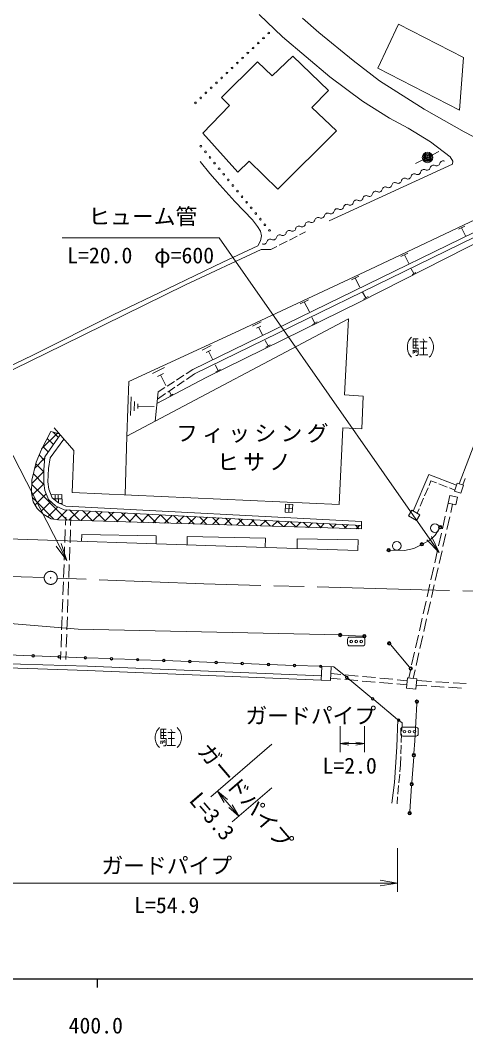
# Model space of a CAD drawing. Units: millimetres at full size, sheet at 1:1000; details may follow other scales. Extents: x 40000 to 680000, y 20000 to 380000.
# Drawn here: x 459172 to 510330, y 198715 to 314967 of the extents above; entities that cross this region are included whole.
import ezdxf
from ezdxf.enums import TextEntityAlignment as Align

# ---------------------------------------------------------------- set-up
doc = ezdxf.new("R2010")
doc.units = ezdxf.units.MM
doc.header["$LTSCALE"] = 1000
doc.linetypes.add('CHAIN', pattern=[18.5, 12, -1.5, 3.5, -1.5])
for name, color, linetype, lineweight in [('M-BGD', 7, 'Continuous', 13), ('M-BMK', 2, 'CHAIN', 13), ('M-STR-HTXT', 7, 'Continuous', 13), ('M-STR-STRC', 7, 'Continuous', 13), ('M-TTL-BAND', 7, 'Continuous', 25), ('M-WORK', 1, 'Continuous', 13)]:
    doc.layers.add(name, color=color, linetype=linetype, lineweight=lineweight)
doc.styles.add('ＭＳ ゴシック', font='')
doc.styles.get('ＭＳ ゴシック').set_extended_font_data('MS Gothic')

# ---------------------------------------------------------------- blocks, each defined once
blk = doc.blocks.new('open_arrow')
at = {"color": 0, "linetype": 'Continuous', "lineweight": -2}
blk.add_lwpolyline([(7.5, 1.25), (0, 0), (7.5, -1.25)], dxfattribs=at)

msp = doc.modelspace()

# ---------------------------------------------------------------- linework, layer by layer
at = {"layer": 'M-BGD'}
for p, q in [((498510, 244209), (497010, 244209)), ((496760, 243959), (496760, 243459)), ((497010, 243209), (498510, 243209)), ((498760, 243459), (498760, 243959)), ((504619, 233863), (503119, 233863)), ((502869, 233613), (502869, 233113)), ((503119, 232863), (504619, 232863)), ((504869, 233113), (504869, 233613))]:
    msp.add_line(p, q, dxfattribs=at)
for centre in [(497185, 243709), (497760, 243709), (498335, 243709), (503294, 233363), (503869, 233363), (504444, 233363)]:
    msp.add_circle(centre, 150, dxfattribs=at)
for centre, start, end in [((497010, 243959), 90, 180), ((498510, 243959), 0, 90), ((497010, 243459), 180, 270), ((498510, 243459), 270, 0), ((503119, 233613), 90, 180), ((504619, 233613), 0, 90), ((503119, 233113), 180, 270), ((504619, 233113), 270, 0)]:
    msp.add_arc(centre, 250, start, end, dxfattribs=at)
at = {"layer": 'M-BMK'}
for p, q in [((461922, 251033), (432035, 252056)), ((480242, 250306), (463421, 250978)), ((505277, 249652), (480242, 250306)), ((540468, 248656), (505277, 249652))]:
    msp.add_line(p, q, dxfattribs=at)
for radius in [750, 30]:
    msp.add_circle((462672, 251007), radius, dxfattribs=at)
at = {"layer": 'M-STR-HTXT'}
for p, q in [((495910, 234000), (495910, 231000)), ((498690, 234000), (498690, 231000)), ((488065, 231924), (481049, 225903)), ((495910, 232000), (498690, 232000)), ((488067, 226922), (483522, 223021)), ((481808, 226554), (484281, 223673)), ((502508, 220000), (502508, 215000)), ((447852, 216000), (502508, 216000))]:
    msp.add_line(p, q, dxfattribs=at)
for points in [[(507278, 253933), (482000, 290000), (464000, 290000)], [(464506, 252998), (446000, 289000), (426000, 289000)]]:
    msp.add_lwpolyline(points, dxfattribs=at)
at = {"layer": 'M-STR-STRC'}
for p, q in [((506218, 255343), (506804, 255902)), ((506804, 255902), (507283, 256647)), ((504368, 254382), (505116, 254770)), ((505471, 254955), (506218, 255343)), ((501682, 254188), (503302, 254148)), ((503302, 254148), (504368, 254382)), ((496110, 244446), (498483, 244334)), ((501672, 243344), (503884, 240758)), ((457792, 242164), (460495, 242066)), ((460795, 242055), (463497, 241956)), ((463797, 241946), (466499, 241847)), ((466799, 241836), (469501, 241738)), ((469801, 241727), (472503, 241629)), ((472803, 241618), (475506, 241519)), ((475805, 241509), (478508, 241410)), ((478808, 241399), (481510, 241301)), ((481810, 241290), (484512, 241192)), ((484812, 241181), (487514, 241082)), ((487814, 241072), (490516, 240973)), ((490816, 240962), (493519, 240864)), ((493818, 240853), (495170, 240804)), ((495170, 240804), (496545, 239675)), ((496776, 239484), (499526, 237225)), ((499758, 237035), (502508, 234776)), ((504488, 232325), (504713, 236614)), ((504383, 230861), (504488, 232325)), ((504143, 227535), (504354, 230462)), ((503904, 224209), (504114, 227136))]:
    msp.add_line(p, q, dxfattribs=at)
for centre, radius in [((507391, 256815), 200), ((507391, 256815), 160), ((507391, 256815), 120), ((507391, 256815), 100), ((505293, 254862), 200), ((505293, 254862), 160), ((505293, 254862), 120), ((505293, 254862), 100), ((501482, 254193), 200), ((501482, 254193), 160), ((501482, 254193), 120), ((501482, 254193), 100), ((495910, 244456), 200), ((495910, 244456), 160), ((495910, 244456), 120), ((495910, 244456), 100), ((498683, 244325), 200), ((498683, 244325), 160), ((498683, 244325), 120), ((498683, 244325), 100), ((501542, 243496), 200), ((501542, 243496), 160), ((501542, 243496), 120), ((501542, 243496), 100), ((460645, 242060), 150), ((460645, 242060), 120), ((460645, 242060), 100), ((463647, 241951), 150), ((463647, 241951), 120), ((463647, 241951), 100), ((466649, 241842), 150), ((466649, 241842), 120), ((466649, 241842), 100), ((469651, 241732), 150), ((469651, 241732), 120), ((469651, 241732), 100), ((472653, 241623), 150), ((472653, 241623), 120), ((472653, 241623), 100), ((475655, 241514), 150), ((475655, 241514), 120), ((475655, 241514), 100), ((478658, 241405), 150), ((478658, 241405), 120), ((478658, 241405), 100), ((481660, 241296), 150), ((481660, 241296), 120), ((481660, 241296), 100), ((484662, 241186), 150), ((484662, 241186), 120), ((484662, 241186), 100), ((487664, 241077), 150), ((487664, 241077), 120), ((487664, 241077), 100), ((490666, 240968), 150), ((490666, 240968), 120), ((490666, 240968), 100), ((493668, 240859), 150), ((493668, 240859), 120), ((493668, 240859), 100), ((504014, 240606), 200), ((504014, 240606), 160), ((504014, 240606), 120), ((504014, 240606), 100), ((496660, 239579), 150), ((496660, 239579), 120), ((496660, 239579), 100), ((499642, 237130), 150), ((499642, 237130), 120), ((499642, 237130), 100), ((504723, 236814), 200), ((504723, 236814), 160), ((504723, 236814), 120), ((504723, 236814), 100), ((502624, 234681), 150), ((502624, 234681), 120), ((502624, 234681), 100), ((504368, 230662), 200), ((504368, 230662), 160), ((504368, 230662), 120), ((504368, 230662), 100), ((504129, 227336), 200), ((504129, 227336), 160), ((504129, 227336), 120), ((504129, 227336), 100), ((503889, 224010), 200), ((503889, 224010), 160), ((503889, 224010), 120), ((503889, 224010), 100)]:
    msp.add_circle(centre, radius, dxfattribs=at)
at = {"layer": 'M-TTL-BAND'}
for p, q in [((40000, 205000), (579000, 205000)), ((468000, 205000), (468000, 204000))]:
    msp.add_line(p, q, dxfattribs=at)
at = {"layer": 'M-WORK'}
for p, q in [((486621, 315614), (489293, 313070)), ((493465, 313550), (491599, 315203)), ((500247, 309461), (502598, 314506)), ((502598, 314506), (510079, 310715)), ((489293, 313070), (494722, 308474)), ((497413, 310358), (493465, 313550)), ((490476, 310848), (488117, 308581)), ((494574, 306892), (490476, 310848)), ((510079, 310715), (509595, 304645)), ((486404, 310210), (482272, 306117)), ((488117, 308581), (486404, 310210)), ((500420, 308035), (497413, 310358)), ((509595, 304645), (500247, 309461)), ((494722, 308474), (498484, 305674)), ((505564, 304758), (500420, 308035)), ((482272, 306117), (483192, 305189)), ((492658, 304965), (494574, 306892)), ((483192, 305189), (480122, 302018)), ((495482, 302266), (492658, 304965)), ((498484, 305674), (501584, 303750)), ((510167, 302151), (505564, 304758)), ((501584, 303750), (503700, 302596)), ((488736, 295585), (495482, 302266)), ((503700, 302596), (506265, 301014)), ((480122, 302018), (484142, 297531)), ((512148, 301154), (510167, 302151)), ((506265, 301014), (508552, 299304)), ((480947, 297399), (479843, 298785)), ((484142, 297531), (485458, 298794)), ((485458, 298794), (488736, 295585)), ((505941, 299229), (504542, 298554)), ((505941, 299229), (507229, 299916)), ((508552, 299304), (508830, 298791)), ((508830, 298791), (508809, 298470)), ((508809, 298470), (494658, 291972)), ((482101, 296074), (480947, 297399)), ((521038, 295406), (478985, 274893)), ((483806, 294196), (482101, 296074)), ((479185, 274395), (521081, 294857)), ((485831, 292074), (483806, 294196)), ((498196, 282687), (521056, 294280)), ((499329, 286377), (515265, 293944)), ((486432, 291313), (485831, 292074)), ((486763, 290761), (486432, 291313)), ((486886, 290246), (486763, 290761)), ((491916, 290686), (491234, 290341)), ((509487, 290988), (510223, 291359)), ((509855, 291173), (510319, 290253)), ((486451, 289109), (486763, 289657)), ((486763, 289657), (486886, 290246)), ((489806, 289619), (488914, 289168)), ((490967, 290206), (490074, 289755)), ((486819, 288688), (478147, 284630)), ((482443, 287223), (486451, 289109)), ((487964, 288688), (486819, 288688)), ((488646, 289033), (487964, 288688)), ((476077, 284158), (482443, 287223)), ((502885, 287866), (503682, 288267)), ((503284, 288067), (503785, 287071)), ((483842, 279163), (499329, 286377)), ((504370, 285921), (504078, 286452)), ((504583, 286038), (504158, 285804)), ((497225, 285184), (498065, 285607)), ((497645, 285396), (498174, 284346)), ((478147, 284630), (464069, 277692)), ((469847, 281161), (476077, 284158)), ((498848, 283122), (498487, 283777)), ((480528, 273990), (498196, 282687)), ((491331, 282433), (492258, 282900)), ((491794, 282667), (492378, 281508)), ((499110, 283266), (498586, 282978)), ((460618, 276546), (469847, 281161)), ((496875, 280723), (471417, 267274)), ((485845, 279886), (486851, 280393)), ((493001, 280231), (492640, 280886)), ((493263, 280375), (492739, 280087)), ((496405, 272002), (496875, 280723)), ((471626, 273520), (483842, 279163)), ((486286, 279635), (486790, 279888)), ((486538, 279762), (486982, 278881)), ((487625, 277611), (487283, 278232)), ((503683, 277953), (503623, 277653)), ((503803, 278253), (503683, 277953)), ((503983, 278493), (503803, 278253)), ((504103, 278613), (503983, 278493)), ((504283, 278433), (504283, 277353)), ((504883, 278433), (504283, 278433)), ((504283, 278073), (504883, 278073)), ((504583, 278433), (504583, 277353)), ((505063, 278073), (505903, 278073)), ((505423, 278433), (505603, 278073)), ((505483, 278073), (505483, 276573)), ((506143, 278613), (506263, 278493)), ((506263, 278493), (506443, 278253)), ((506443, 278253), (506563, 277953)), ((506563, 277953), (506623, 277653)), ((464069, 277692), (452797, 272213)), ((480055, 277132), (481111, 277664)), ((480518, 276869), (481047, 277135)), ((480783, 277002), (481248, 276078)), ((487874, 277747), (487376, 277474)), ((503623, 277653), (503623, 277293)), ((503623, 277293), (503683, 276993)), ((503683, 276993), (503803, 276693)), ((503803, 276693), (503983, 276453)), ((504283, 277713), (504883, 277713)), ((504283, 277353), (504883, 277353)), ((504283, 277113), (504283, 276753)), ((504403, 277113), (504463, 276813)), ((504523, 277113), (504643, 276873)), ((504643, 277173), (504763, 276933)), ((504883, 277353), (504883, 276633)), ((505123, 277353), (505843, 277353)), ((506443, 276693), (506263, 276453)), ((506563, 276993), (506443, 276693)), ((506623, 277293), (506563, 276993)), ((506623, 277653), (506623, 277293)), ((515318, 276876), (509559, 261804)), ((453882, 273313), (460618, 276546)), ((503983, 276453), (504103, 276333)), ((504763, 276513), (504583, 276513)), ((504883, 276633), (504763, 276513)), ((505963, 276573), (505003, 276573)), ((506263, 276453), (506143, 276333)), ((474353, 274450), (475718, 275137)), ((474952, 274110), (475634, 274454)), ((478218, 274401), (478985, 274893)), ((478255, 273764), (479185, 274395)), ((481914, 274776), (481543, 275450)), ((482184, 274924), (481645, 274627)), ((471417, 267274), (471626, 273520)), ((474873, 271007), (480528, 273990)), ((475293, 274282), (475895, 273088)), ((476030, 272997), (476871, 273537)), ((477124, 273699), (477965, 274239)), ((477179, 273035), (478007, 273596)), ((474668, 268992), (475010, 272342)), ((474924, 271507), (475854, 272138)), ((475010, 272342), (475777, 272835)), ((476103, 272306), (476931, 272867)), ((476520, 271981), (476305, 272371)), ((476676, 272067), (476364, 271895)), ((471847, 269649), (471897, 271791)), ((472262, 270175), (472287, 271246)), ((472669, 270433), (472682, 270969)), ((498536, 271853), (496405, 272002)), ((498393, 268090), (498536, 271853)), ((472676, 270701), (474550, 270657)), ((462685, 267785), (461595, 265733)), ((461625, 265789), (463434, 267598)), ((463769, 267406), (461984, 264871)), ((463647, 267545), (462685, 267785)), ((463564, 267116), (462964, 267716)), ((463055, 268222), (465320, 265635)), ((495781, 259404), (496208, 268232)), ((496208, 268232), (498393, 268090)), ((462980, 266286), (462267, 266998)), ((462611, 264786), (464181, 266935)), ((471417, 267274), (471226, 260526)), ((461595, 265733), (460997, 264280)), ((461954, 264483), (461335, 265102)), ((462395, 265456), (461777, 266075)), ((465320, 265635), (465149, 260804)), ((460997, 264280), (460505, 262206)), ((460831, 263581), (461972, 264722)), ((461870, 263153), (460948, 264075)), ((461984, 264871), (461870, 263389)), ((462421, 263555), (462611, 264786)), ((460494, 261830), (461870, 263205)), ((461892, 261716), (460677, 262932)), ((461870, 263389), (461870, 261850)), ((462354, 262035), (462421, 263555)), ((504305, 258668), (506094, 262868)), ((506094, 262868), (509271, 261640)), ((460505, 262206), (460462, 260753)), ((464571, 257624), (460490, 261704)), ((460521, 260442), (461878, 261800)), ((461870, 261850), (462012, 261009)), ((462440, 261171), (462354, 262035)), ((506112, 261609), (506336, 262137)), ((506336, 262137), (506965, 261894)), ((507245, 261786), (508177, 261426)), ((509049, 260961), (509347, 261873)), ((509347, 261873), (510077, 261635)), ((510077, 261635), (509779, 260723)), ((509987, 261664), (510279, 262420)), ((460462, 260753), (460655, 259727)), ((460867, 259374), (462153, 260660)), ((462012, 261009), (462425, 259983)), ((462820, 260202), (462440, 261171)), ((462684, 260547), (463950, 260578)), ((463163, 260558), (463179, 259919)), ((463531, 260567), (463554, 259624)), ((463950, 260578), (463975, 259545)), ((465149, 260804), (495781, 259404)), ((505605, 260412), (505995, 261333)), ((508319, 259564), (508499, 260443)), ((508457, 261317), (509086, 261074)), ((508499, 260443), (509382, 260262)), ((509779, 260723), (509049, 260961)), ((463046, 257734), (460563, 260218)), ((460655, 259727), (461104, 258979)), ((461501, 258594), (462673, 259766)), ((462425, 259983), (463238, 259271)), ((463580, 259603), (462820, 260202)), ((462998, 260062), (463962, 260085)), ((463238, 259271), (464221, 258829)), ((464388, 259235), (463580, 259603)), ((463975, 259545), (463721, 259539)), ((489576, 258529), (489619, 259473)), ((489619, 259473), (490455, 259435)), ((490006, 258509), (490048, 259454)), ((490455, 259435), (490412, 258491)), ((505097, 259215), (505488, 260136)), ((508093, 258567), (508319, 259564)), ((509203, 259384), (508319, 259564)), ((508817, 259463), (508598, 258493)), ((509382, 260262), (509203, 259384)), ((461104, 258979), (461809, 258295)), ((461809, 258295), (462728, 257782)), ((462327, 258006), (463482, 259161)), ((463414, 257679), (464547, 258812)), ((464221, 258829), (498369, 257012)), ((498361, 257472), (464388, 259235)), ((464768, 257618), (465890, 258740)), ((466028, 257581), (464811, 258798)), ((466141, 257577), (467233, 258669)), ((467486, 257537), (466305, 258718)), ((467514, 257536), (468576, 258597)), ((468944, 257494), (467798, 258639)), ((468888, 257495), (469918, 258526)), ((470401, 257450), (469292, 258559)), ((470261, 257454), (471261, 258455)), ((471859, 257407), (470786, 258480)), ((471634, 257414), (472604, 258383)), ((473316, 257363), (472279, 258400)), ((473008, 257373), (473947, 258312)), ((474774, 257320), (473773, 258321)), ((474381, 257332), (475289, 258240)), ((476232, 257277), (475267, 258241)), ((475754, 257291), (476632, 258169)), ((477689, 257233), (476760, 258162)), ((477127, 257250), (477975, 258097)), ((479147, 257190), (478254, 258083)), ((490412, 258491), (489576, 258529)), ((490432, 258929), (489596, 258967)), ((504140, 258762), (503770, 258115)), ((503770, 258115), (504686, 257592)), ((505056, 258239), (504140, 258762)), ((504686, 257592), (505056, 258239)), ((504756, 258410), (504980, 258939)), ((507652, 256617), (507983, 258080)), ((462728, 257782), (463583, 257653)), ((463583, 257653), (498376, 256617)), ((464361, 257053), (464394, 257958)), ((464961, 257031), (464994, 257936)), ((478501, 257209), (479318, 258026)), ((480605, 257146), (479748, 258003)), ((479874, 257168), (480661, 257955)), ((482062, 257103), (481242, 257924)), ((481247, 257127), (482003, 257883)), ((482621, 257086), (483346, 257812)), ((483520, 257059), (482735, 257844)), ((483994, 257045), (484689, 257740)), ((484978, 257016), (484229, 257765)), ((485367, 257004), (486032, 257669)), ((486435, 256972), (485723, 257685)), ((486740, 256963), (487374, 257597)), ((487893, 256929), (487216, 257606)), ((488114, 256922), (488717, 257526)), ((489351, 256886), (488710, 257526)), ((489487, 256882), (490060, 257454)), ((490808, 256842), (490204, 257447)), ((490860, 256841), (491403, 257383)), ((492266, 256799), (491697, 257367)), ((492234, 256800), (492746, 257312)), ((493724, 256755), (493191, 257288)), ((493607, 256759), (494088, 257240)), ((495181, 256712), (494685, 257208)), ((494980, 256718), (495431, 257169)), ((496639, 256668), (496178, 257129)), ((496354, 256677), (496774, 257097)), ((498096, 256625), (497672, 257050)), ((497727, 256636), (498117, 257026)), ((498376, 256617), (498361, 257472)), ((508488, 258006), (508157, 256543)), ((464289, 255054), (464343, 256553)), ((464889, 255032), (464943, 256531)), ((466231, 255985), (466221, 255196)), ((474772, 255826), (466231, 255985)), ((474772, 254905), (474772, 255826)), ((507210, 254666), (507541, 256129)), ((508046, 256055), (507715, 254592)), ((456142, 255538), (481628, 254672)), ((478356, 255751), (478336, 254784)), ((487334, 255551), (478356, 255751)), ((481628, 254672), (497947, 254158)), ((487279, 254494), (487334, 255551)), ((490988, 255481), (490974, 254377)), ((497989, 255383), (490988, 255481)), ((497947, 254158), (497989, 255383)), ((464217, 253055), (464271, 254554)), ((464816, 253034), (464871, 254533)), ((506768, 252716), (507099, 254179)), ((507605, 254104), (507274, 252641)), ((464144, 251057), (464199, 252556)), ((464744, 251035), (464798, 252534)), ((506326, 250765), (506657, 252228)), ((507164, 252154), (506833, 250691)), ((464072, 249058), (464126, 250557)), ((464672, 249036), (464726, 250535)), ((505884, 248815), (506215, 250278)), ((506722, 250203), (506391, 248740)), ((464000, 247059), (464054, 248558)), ((464599, 247038), (464654, 248537)), ((505442, 246864), (505773, 248327)), ((506281, 248252), (505950, 246789)), ((449149, 246515), (465816, 245120)), ((463927, 245061), (463982, 246560)), ((464527, 245039), (464581, 246538)), ((505000, 244913), (505331, 246376)), ((505840, 246302), (505509, 244839)), ((463855, 243062), (463909, 244561)), ((464455, 243040), (464509, 244539)), ((465816, 245120), (495910, 244456)), ((504558, 242963), (504889, 244426)), ((505399, 244351), (505068, 242888)), ((463804, 241657), (463837, 242562)), ((464404, 241636), (464437, 242541)), ((504116, 241012), (504447, 242475)), ((504957, 242400), (504626, 240937)), ((466859, 240385), (445666, 241077)), ((466878, 240885), (446573, 241511)), ((493767, 239787), (466878, 240885)), ((493746, 239287), (493803, 240854)), ((494860, 240815), (494803, 239249)), ((493746, 239287), (466859, 240385)), ((495946, 239388), (494812, 239485)), ((494832, 240048), (495980, 239938)), ((496478, 239891), (497971, 239749)), ((498469, 239701), (499962, 239559)), ((500460, 239512), (501953, 239370)), ((503520, 238343), (503630, 239541)), ((503630, 239541), (504722, 239441)), ((503779, 239528), (504005, 240525)), ((504516, 240449), (504297, 239480)), ((494803, 239249), (493746, 239287)), ((497938, 239218), (496444, 239346)), ((499931, 239047), (498436, 239175)), ((501924, 238877), (500429, 239004)), ((503556, 238737), (502422, 238834)), ((502451, 239322), (503600, 239213)), ((504612, 238243), (503520, 238343)), ((504722, 239441), (504612, 238243)), ((505849, 238610), (504653, 238684)), ((504703, 239230), (506395, 239123)), ((507845, 238486), (506348, 238579)), ((506894, 239092), (508391, 238998)), ((509842, 238363), (508344, 238455)), ((508890, 238966), (510387, 238872)), ((475034, 233703), (474854, 233463)), ((475154, 233823), (475034, 233703)), ((477194, 233823), (477314, 233703)), ((477314, 233703), (477494, 233463)), ((502416, 231621), (502516, 234770)), ((502624, 234681), (503010, 234395)), ((503010, 234395), (502976, 233421)), ((474734, 233163), (474674, 232863)), ((474674, 232863), (474674, 232503)), ((474854, 233463), (474734, 233163)), ((475334, 233643), (475334, 232563)), ((475934, 233643), (475334, 233643)), ((475334, 233283), (475934, 233283)), ((475334, 232923), (475934, 232923)), ((475334, 232563), (475934, 232563)), ((475634, 233643), (475634, 232563)), ((475934, 232563), (475934, 231843)), ((476114, 233283), (476954, 233283)), ((476174, 232563), (476894, 232563)), ((476474, 233643), (476654, 233283)), ((476534, 233283), (476534, 231783)), ((477494, 233463), (477614, 233163)), ((477614, 233163), (477674, 232863)), ((477674, 232863), (477674, 232503)), ((502965, 233121), (502930, 232122)), ((474674, 232503), (474734, 232203)), ((474734, 232203), (474854, 231903)), ((474854, 231903), (475034, 231663)), ((475034, 231663), (475154, 231543)), ((475334, 232323), (475334, 231963)), ((475454, 232323), (475514, 232023)), ((475574, 232323), (475694, 232083)), ((475814, 231723), (475634, 231723)), ((475694, 232383), (475814, 232143)), ((475934, 231843), (475814, 231723)), ((477014, 231783), (476054, 231783)), ((477314, 231663), (477194, 231543)), ((477494, 231903), (477314, 231663)), ((477614, 232203), (477494, 231903)), ((477674, 232503), (477614, 232203)), ((502145, 227517), (502416, 231621)), ((502919, 231822), (502884, 230823)), ((502873, 230523), (502839, 229550)), ((502839, 229550), (502769, 228771)), ((502742, 228472), (502653, 227476)), ((501860, 225179), (502145, 227517)), ((502626, 227177), (502537, 226181)), ((502510, 225882), (502440, 225103))]:
    msp.add_line(p, q, dxfattribs=at)
for centre, radius in [((487109, 312931), 100), ((487710, 313503), 100), ((485906, 311786), 100), ((486507, 312359), 100), ((484703, 310642), 100), ((485305, 311214), 100), ((483501, 309497), 100), ((484102, 310069), 100), ((482298, 308352), 100), ((482899, 308924), 100), ((481095, 307207), 100), ((481696, 307780), 100), ((479892, 306063), 100), ((480494, 306635), 100), ((479291, 305490), 100), ((479909, 300516), 100), ((480434, 299873), 100), ((480960, 299230), 100), ((505941, 299229), 600), ((505941, 299229), 480), ((505941, 299229), 360), ((505941, 299229), 240), ((505941, 299229), 120), ((505941, 299229), 100), ((505941, 299229), 20), ((481486, 298586), 100), ((482012, 297943), 100), ((482538, 297300), 100), ((483064, 296656), 100), ((483590, 296013), 100), ((484115, 295370), 100), ((484641, 294727), 100), ((485167, 294083), 100), ((485693, 293440), 100), ((486219, 292797), 100), ((486745, 292153), 100), ((487270, 291510), 100), ((487796, 290867), 100), ((506792, 256699), 500), ((502401, 254674), 500)]:
    msp.add_circle(centre, radius, dxfattribs=at)
for centre, start, end in [((507725, 298468), 61.65479, 167.04816), ((505518, 297469), 61.65479, 167.04816), ((505879, 298139), 241.65479, 347.04816), ((506622, 297968), 61.65479, 167.04816), ((506983, 298639), 241.65479, 347.04816), ((502568, 296641), 241.65479, 347.04816), ((503311, 296470), 61.65479, 167.04816), ((503672, 297140), 241.65479, 347.04816), ((504414, 296969), 61.65479, 167.04816), ((504776, 297640), 241.65479, 347.04816), ((500000, 294971), 61.65479, 167.04816), ((500361, 295642), 241.65479, 347.04816), ((501103, 295471), 61.65479, 167.04816), ((501465, 296141), 241.65479, 347.04816), ((502207, 295970), 61.65479, 167.04816), ((497792, 293972), 61.65479, 167.04816), ((498154, 294643), 241.65479, 347.04816), ((498896, 294472), 61.65479, 167.04816), ((499257, 295142), 241.65479, 347.04816), ((494843, 293144), 241.65479, 347.04816), ((495585, 292973), 61.65479, 167.04816), ((495947, 293644), 241.65479, 347.04816), ((496689, 293473), 61.65479, 167.04816), ((497050, 294143), 241.65479, 347.04816), ((492274, 291475), 61.65479, 167.04816), ((492636, 292145), 241.65479, 347.04816), ((493378, 291974), 61.65479, 167.04816), ((493739, 292645), 241.65479, 347.04816), ((494481, 292474), 61.65479, 167.04816), ((490067, 290476), 61.65479, 167.04816), ((490428, 291146), 241.65479, 347.04816), ((491170, 290975), 61.65479, 167.04816), ((491532, 291645), 241.65479, 347.04816), ((487117, 289647), 241.65479, 347.04816), ((487859, 289477), 61.65479, 167.04816), ((488221, 290147), 241.65479, 347.04816), ((488963, 289976), 61.65479, 167.04816), ((489325, 290646), 241.65479, 347.04816)]:
    msp.add_arc(centre, 381, start, end, dxfattribs=at)

# ---------------------------------------------------------------- block references
at = {"layer": 'M-STR-HTXT'}
for p, xscale, yscale, rotation in [((507278, 253933), 267, 267, 125), ((464506, 252998), 267, 267, 117.2), ((498690, 232000), 133, 133, 180), ((481808, 226554), 200, 200, 310.6), ((484281, 223673), 200, 200, 130.6), ((502508, 216000), 267, 267, 180)]:
    msp.add_blockref('open_arrow', p, dxfattribs=dict(at, xscale=xscale, yscale=yscale, rotation=rotation))
at = {"layer": 'M-STR-HTXT', "xscale": 133, "yscale": 133}
msp.add_blockref('open_arrow', (495910, 232000), dxfattribs=at)

# ---------------------------------------------------------------- texts
at = {"layer": 'M-STR-HTXT', "style": 'ＭＳ ゴシック'}
msp.add_text('ヒューム管', height=1833, dxfattribs=at).set_placement((467000, 291000), align=Align.BOTTOM_LEFT)
for s, p in [('L=20.0\u3000φ=600', (473000, 288000)), ('ガードパイプ', (492538, 235198)), ('ガードパイプ', (476000, 218000))]:
    msp.add_text(s, height=1833, dxfattribs=at).set_placement(p, align=Align.MIDDLE_CENTER)
msp.add_text('ガードパイプ', height=1833, rotation=310.64, dxfattribs=at).set_placement((485000, 226000), align=Align.MIDDLE_CENTER)
for s, p in [('L=2.0', (497000, 228000)), ('L=54.9', (476000, 212000))]:
    msp.add_text(s, height=1833, dxfattribs=at).set_placement(p, align=Align.BOTTOM_CENTER)
msp.add_text('L=3.3', height=1833, rotation=310.64, dxfattribs=at).set_placement((480086, 222707), align=Align.BOTTOM_CENTER)
at = {"layer": 'M-TTL-BAND', "style": 'ＭＳ ゴシック'}
msp.add_text('400.0', height=1833, dxfattribs=at).set_placement((467844, 198195), align=Align.BOTTOM_CENTER)
at = {"layer": 'M-WORK', "char_height": 1833, "attachment_point": 7, "style": 'ＭＳ ゴシック'}
for s, insert in [('\\T1.2;フィッシング', (477065, 266487)), ('\\T1.2;ヒサノ', (481769, 263271))]:
    msp.add_mtext(s, dxfattribs=dict(at, insert=insert))

doc.saveas('drawing.dxf')
